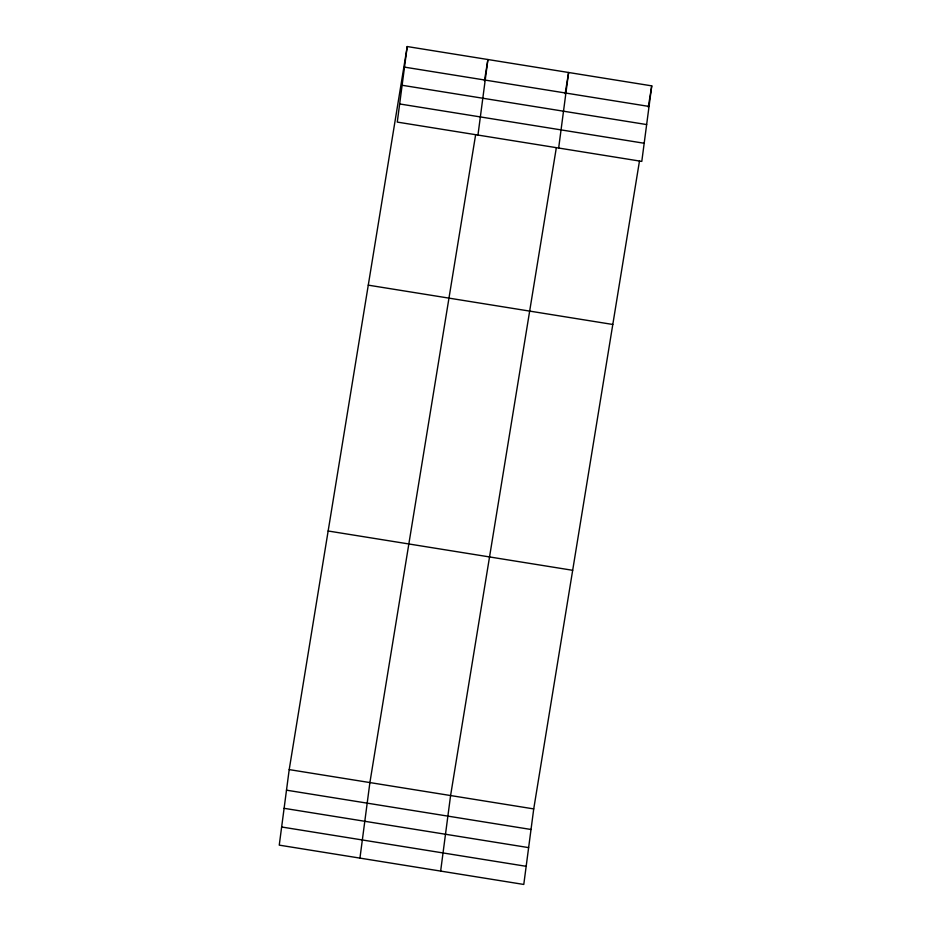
<?xml version="1.0" encoding="UTF-8"?>
<svg xmlns="http://www.w3.org/2000/svg" width="931" height="931" viewBox="0 0 931 931"><rect width="100%" height="100%" fill="white"/><g stroke="black" fill="none" stroke-linecap="round" stroke-linejoin="round"><path stroke-width="1.4" d="M407.219 46.55L397.269 122.089L641.796 161.4L651.747 85.861L407.219 46.55L289.204 769.6L279.253 845.139L523.781 884.45L533.731 808.911L639.457 161.133M359.948 858.114L369.898 782.575L475.625 134.797M477.964 135.065L487.914 59.526L484.434 80.822M440.642 871.09L450.592 795.54L556.319 147.773M558.658 148.041L568.608 72.49L565.129 93.798M648.267 107.158L651.747 85.861M404.508 67.125L649.035 106.437M402.122 85.268L646.649 124.568M399.667 103.958L644.182 143.258M368.269 285.154L612.796 324.465M328.143 530.996L572.67 570.296M289.204 769.6L533.731 808.911M286.492 790.175L531.019 829.486M284.106 808.317L528.633 847.617M281.639 826.996L526.166 866.307"/></g></svg>
